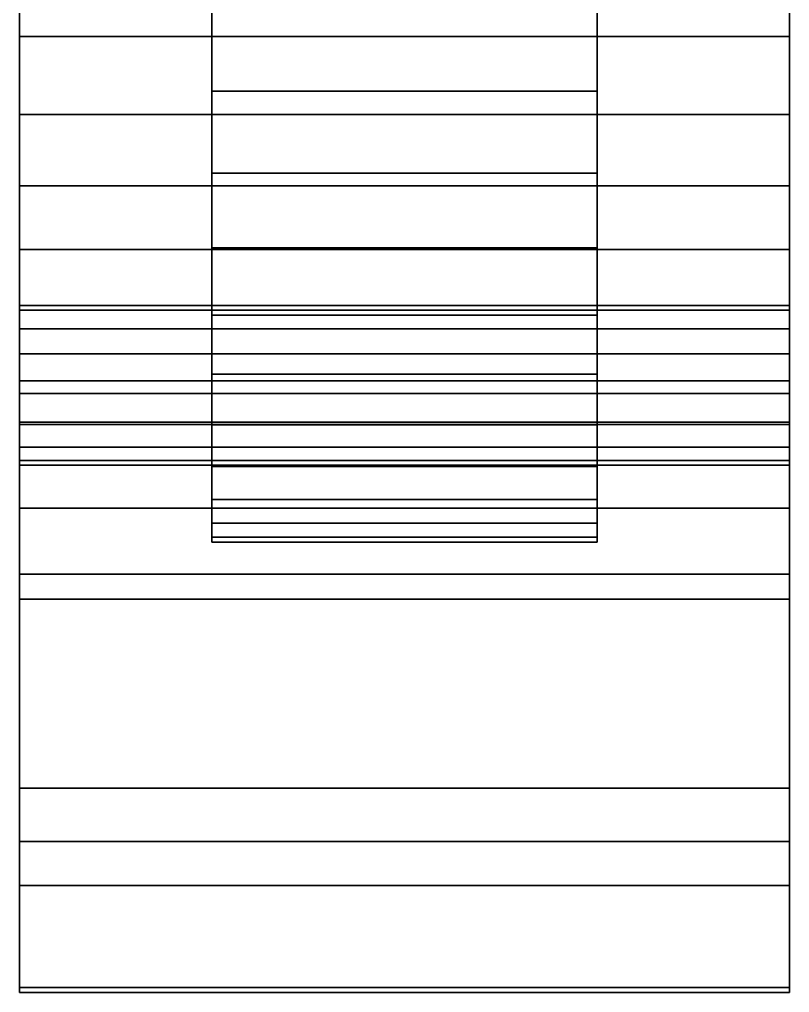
# Model space of a CAD drawing. Header units: metres. Extents: x -1.5 to 1.5, y -7.8 to 7.8.
# Drawn here: x -1.516 to 1.516, y -7.836 to -4.005 of the extents above; entities that cross this region are included whole.
import ezdxf

# ---------------------------------------------------------------- set-up
doc = ezdxf.new("R2010")
doc.units = ezdxf.units.M

msp = doc.modelspace()

# ---------------------------------------------------------------- linework, layer by layer
at = {"layer": 'layer1', "color": 1}
for points in [[(-0.7578, -3.937, 4.6096), (-0.7578, -4.2865, 4.2865), (-0.7578, -2.0361, 2.0361), (-0.7578, -1.8701, 2.1896)], [(-0.7578, -4.2865, -4.2865), (-0.7578, -3.937, -4.6096), (-0.7578, -1.8701, -2.1896), (-0.7578, -2.0361, -2.0361)], [(0.7578, -3.937, 4.6096), (0.7578, -1.8701, 2.1896), (0.7578, -2.0361, 2.0361), (0.7578, -4.2865, 4.2865)], [(0.7578, -4.2865, -4.2865), (0.7578, -2.0361, -2.0361), (0.7578, -1.8701, -2.1896), (0.7578, -3.937, -4.6096)], [(-0.7578, -4.2865, 4.2865), (-0.7578, -4.6096, 3.937), (-0.7578, -2.1896, 1.8701), (-0.7578, -2.0361, 2.0361)], [(-0.7578, -4.6096, -3.937), (-0.7578, -4.2865, -4.2865), (-0.7578, -2.0361, -2.0361), (-0.7578, -2.1896, -1.8701)], [(0.7578, -4.2865, 4.2865), (0.7578, -2.0361, 2.0361), (0.7578, -2.1896, 1.8701), (0.7578, -4.6096, 3.937)], [(0.7578, -4.6096, -3.937), (0.7578, -2.1896, -1.8701), (0.7578, -2.0361, -2.0361), (0.7578, -4.2865, -4.2865)], [(-0.7578, -4.6096, 3.937), (-0.7578, -4.9043, 3.5632), (-0.7578, -2.3295, 1.6925), (-0.7578, -2.1896, 1.8701)], [(-0.7578, -4.9043, -3.5632), (-0.7578, -4.6096, -3.937), (-0.7578, -2.1896, -1.8701), (-0.7578, -2.3295, -1.6925)], [(0.7578, -4.6096, 3.937), (0.7578, -2.1896, 1.8701), (0.7578, -2.3295, 1.6925), (0.7578, -4.9043, 3.5632)], [(0.7578, -4.9043, -3.5632), (0.7578, -2.3295, -1.6925), (0.7578, -2.1896, -1.8701), (0.7578, -4.6096, -3.937)], [(-0.7578, -4.9043, 3.5632), (-0.7578, -5.1688, 3.1674), (-0.7578, -2.4552, 1.5045), (-0.7578, -2.3295, 1.6925)], [(-0.7578, -5.1687, -3.1674), (-0.7578, -4.9043, -3.5632), (-0.7578, -2.3295, -1.6925), (-0.7578, -2.4552, -1.5045)], [(0.7578, -4.9043, 3.5632), (0.7578, -2.3295, 1.6925), (0.7578, -2.4552, 1.5045), (0.7578, -5.1688, 3.1674)], [(0.7578, -5.1687, -3.1674), (0.7578, -2.4552, -1.5045), (0.7578, -2.3295, -1.6925), (0.7578, -4.9043, -3.5632)], [(-0.7578, -5.1688, 3.1674), (-0.7578, -5.4013, 2.7521), (-0.7578, -2.5656, 1.3073), (-0.7578, -2.4552, 1.5045)], [(-0.7578, -5.4013, -2.7521), (-0.7578, -5.1687, -3.1674), (-0.7578, -2.4552, -1.5045), (-0.7578, -2.5656, -1.3073)], [(0.7578, -5.1688, 3.1674), (0.7578, -2.4552, 1.5045), (0.7578, -2.5656, 1.3073), (0.7578, -5.4013, 2.7521)], [(0.7578, -5.4013, -2.7521), (0.7578, -2.5656, -1.3073), (0.7578, -2.4552, -1.5045), (0.7578, -5.1687, -3.1674)], [(-0.7578, -5.4013, 2.7521), (-0.7578, -5.6006, 2.3198), (-0.7578, -2.6603, 1.1019), (-0.7578, -2.5656, 1.3073)], [(-0.7578, -5.6006, -2.3199), (-0.7578, -5.4013, -2.7521), (-0.7578, -2.5656, -1.3073), (-0.7578, -2.6603, -1.1019)], [(0.7578, -5.4013, 2.7521), (0.7578, -2.5656, 1.3073), (0.7578, -2.6603, 1.1019), (0.7578, -5.6006, 2.3198)], [(0.7578, -5.6006, -2.3199), (0.7578, -2.6603, -1.1019), (0.7578, -2.5656, -1.3073), (0.7578, -5.4013, -2.7521)], [(-0.7578, -5.6006, 2.3198), (-0.7578, -5.7654, 1.8733), (-0.7578, -2.7385, 0.8898), (-0.7578, -2.6603, 1.1019)], [(-0.7578, -5.7654, -1.8733), (-0.7578, -5.6006, -2.3199), (-0.7578, -2.6603, -1.1019), (-0.7578, -2.7385, -0.8898)], [(0.7578, -5.6006, 2.3198), (0.7578, -2.6603, 1.1019), (0.7578, -2.7385, 0.8898), (0.7578, -5.7654, 1.8733)], [(0.7578, -5.7654, -1.8733), (0.7578, -2.7385, -0.8898), (0.7578, -2.6603, -1.1019), (0.7578, -5.6006, -2.3199)], [(-0.7578, -5.7654, 1.8733), (-0.7578, -5.8946, 1.4152), (-0.7578, -2.7999, 0.6722), (-0.7578, -2.7385, 0.8898)], [(-0.7578, -5.8946, -1.4152), (-0.7578, -5.7654, -1.8733), (-0.7578, -2.7385, -0.8898), (-0.7578, -2.7999, -0.6722)], [(0.7578, -5.7654, 1.8733), (0.7578, -2.7385, 0.8898), (0.7578, -2.7999, 0.6722), (0.7578, -5.8946, 1.4152)], [(0.7578, -5.8946, -1.4152), (0.7578, -2.7999, -0.6722), (0.7578, -2.7385, -0.8898), (0.7578, -5.7654, -1.8733)], [(-0.7578, -5.8946, 1.4152), (-0.7578, -5.9874, 0.9483), (-0.7578, -2.844, 0.4504), (-0.7578, -2.7999, 0.6722)], [(-0.7578, -5.9874, -0.9483), (-0.7578, -5.8946, -1.4152), (-0.7578, -2.7999, -0.6722), (-0.7578, -2.844, -0.4505)], [(0.7578, -5.8946, 1.4152), (0.7578, -2.7999, 0.6722), (0.7578, -2.844, 0.4504), (0.7578, -5.9874, 0.9483)], [(0.7578, -5.9874, -0.9483), (0.7578, -2.844, -0.4505), (0.7578, -2.7999, -0.6722), (0.7578, -5.8946, -1.4152)], [(-0.7578, -5.9874, 0.9483), (-0.7578, -6.0434, 0.4756), (-0.7578, -2.8706, 0.2259), (-0.7578, -2.844, 0.4504)], [(-0.7578, -6.0434, -0.4756), (-0.7578, -5.9874, -0.9483), (-0.7578, -2.844, -0.4505), (-0.7578, -2.8706, -0.2259)], [(-0.7578, -6.0434, 0.4756), (-0.7578, -6.0621), (-0.7578, -2.8795), (-0.7578, -2.8706, 0.2259)], [(-0.7578, -6.0621), (-0.7578, -6.0434, -0.4756), (-0.7578, -2.8706, -0.2259), (-0.7578, -2.8795)], [(0.7578, -5.9874, 0.9483), (0.7578, -2.844, 0.4504), (0.7578, -2.8706, 0.2259), (0.7578, -6.0434, 0.4756)], [(0.7578, -6.0434, -0.4756), (0.7578, -2.8706, -0.2259), (0.7578, -2.844, -0.4505), (0.7578, -5.9874, -0.9483)], [(0.7578, -6.0434, 0.4756), (0.7578, -2.8706, 0.2259), (0.7578, -2.8795), (0.7578, -6.0621)], [(0.7578, -6.0621), (0.7578, -2.8795), (0.7578, -2.8706, -0.2259), (0.7578, -6.0434, -0.4756)], [(-1.5155, -3.385, -4.6591), (-1.5155, -3.7401, -4.3791), (-1.5155, -5.2226, -5.8584), (-1.5155, -3.7413, -5.1495)], [(-1.5155, -3.7413, 5.1495), (-1.5155, -5.2226, 5.8584), (-1.5155, -3.7401, 4.3791), (-1.5155, -3.385, 4.6591)], [(1.5155, -5.2226, -5.8584), (1.5155, -3.7401, -4.3791), (1.5155, -3.385, -4.6591), (1.5155, -3.7413, -5.1495)], [(1.5155, -3.7413, 5.1495), (1.5155, -3.385, 4.6591), (1.5155, -3.7401, 4.3791), (1.5155, -5.2226, 5.8584)], [(-1.5155, -4.0722, -4.0722), (-1.5155, -3.7401, -4.3791), (1.5155, -3.7401, -4.3791), (1.5155, -4.0722, -4.0722)], [(-1.5155, -3.7401, -4.3791), (-1.5155, -4.0722, -4.0722), (-1.5155, -5.5896, -5.5192), (-1.5155, -5.2226, -5.8584)], [(1.5155, -4.0722, 4.0722), (1.5155, -3.7401, 4.3791), (-1.5155, -3.7401, 4.3791), (-1.5155, -4.0722, 4.0722)], [(-1.5155, -5.2226, 5.8584), (-1.5155, -5.5896, 5.5192), (-1.5155, -4.0722, 4.0722), (-1.5155, -3.7401, 4.3791)], [(-1.5155, -3.7413, -5.1495), (-1.5155, -5.2226, -5.8584), (1.5155, -5.2226, -5.8584), (1.5155, -3.7413, -5.1495)], [(1.5155, -3.7413, 5.1495), (1.5155, -5.2226, 5.8584), (-1.5155, -5.2226, 5.8584), (-1.5155, -3.7413, 5.1495)], [(1.5155, -5.5896, -5.5192), (1.5155, -4.0722, -4.0722), (1.5155, -3.7401, -4.3791), (1.5155, -5.2226, -5.8584)], [(1.5155, -5.2226, 5.8584), (1.5155, -3.7401, 4.3791), (1.5155, -4.0722, 4.0722), (1.5155, -5.5896, 5.5192)], [(0.7578, -3.937, 4.6096), (0.7578, -4.2865, 4.2865), (-0.7578, -4.2865, 4.2865), (-0.7578, -3.937, 4.6096)], [(0.7578, -4.2865, -4.2865), (0.7578, -3.937, -4.6096), (-0.7578, -3.937, -4.6096), (-0.7578, -4.2865, -4.2865)], [(-1.5155, -4.3791, -3.7401), (-1.5155, -4.0722, -4.0722), (1.5155, -4.0722, -4.0722), (1.5155, -4.3791, -3.7401)], [(-1.5155, -4.0722, -4.0722), (-1.5155, -4.3791, -3.7401), (-1.5155, -5.9288, -5.1522), (-1.5155, -5.5896, -5.5192)], [(1.5155, -4.3791, 3.7401), (1.5155, -4.0722, 4.0722), (-1.5155, -4.0722, 4.0722), (-1.5155, -4.3791, 3.7401)], [(-1.5155, -5.5896, 5.5192), (-1.5155, -5.9288, 5.1522), (-1.5155, -4.3791, 3.7401), (-1.5155, -4.0722, 4.0722)], [(1.5155, -5.9288, -5.1522), (1.5155, -4.3791, -3.7401), (1.5155, -4.0722, -4.0722), (1.5155, -5.5896, -5.5192)], [(1.5155, -5.5896, 5.5192), (1.5155, -4.0722, 4.0722), (1.5155, -4.3791, 3.7401), (1.5155, -5.9288, 5.1522)], [(0.7578, -4.2865, 4.2865), (0.7578, -4.6096, 3.937), (-0.7578, -4.6096, 3.937), (-0.7578, -4.2865, 4.2865)], [(0.7578, -4.6096, -3.937), (0.7578, -4.2865, -4.2865), (-0.7578, -4.2865, -4.2865), (-0.7578, -4.6096, -3.937)], [(-1.5155, -4.6591, -3.385), (-1.5155, -4.3791, -3.7401), (1.5155, -4.3791, -3.7401), (1.5155, -4.6591, -3.385)], [(-1.5155, -4.3791, -3.7401), (-1.5155, -4.6591, -3.385), (-1.5155, -5.1495, -3.7413), (-1.5155, -5.9288, -5.1522)], [(1.5155, -4.6591, 3.385), (1.5155, -4.3791, 3.7401), (-1.5155, -4.3791, 3.7401), (-1.5155, -4.6591, 3.385)], [(-1.5155, -5.9288, 5.1522), (-1.5155, -5.1495, 3.7413), (-1.5155, -4.6591, 3.385), (-1.5155, -4.3791, 3.7401)], [(1.5155, -5.1495, -3.7413), (1.5155, -4.6591, -3.385), (1.5155, -4.3791, -3.7401), (1.5155, -5.9288, -5.1522)], [(1.5155, -5.9288, 5.1522), (1.5155, -4.3791, 3.7401), (1.5155, -4.6591, 3.385), (1.5155, -5.1495, 3.7413)], [(0.7578, -4.6096, 3.937), (0.7578, -4.9043, 3.5632), (-0.7578, -4.9043, 3.5632), (-0.7578, -4.6096, 3.937)], [(0.7578, -4.9043, -3.5632), (0.7578, -4.6096, -3.937), (-0.7578, -4.6096, -3.937), (-0.7578, -4.9043, -3.5632)], [(-1.5155, -4.9103, -3.009), (-1.5155, -4.6591, -3.385), (1.5155, -4.6591, -3.385), (1.5155, -4.9103, -3.009)], [(-1.5155, -4.6591, -3.385), (-1.5155, -4.9103, -3.009), (-1.5155, -5.4272, -3.3258), (-1.5155, -5.1495, -3.7413)], [(1.5155, -4.9103, 3.009), (1.5155, -4.6591, 3.385), (-1.5155, -4.6591, 3.385), (-1.5155, -4.9103, 3.009)], [(-1.5155, -5.1495, 3.7413), (-1.5155, -5.4272, 3.3258), (-1.5155, -4.9103, 3.009), (-1.5155, -4.6591, 3.385)], [(1.5155, -5.4272, -3.3258), (1.5155, -4.9103, -3.009), (1.5155, -4.6591, -3.385), (1.5155, -5.1495, -3.7413)], [(1.5155, -5.1495, 3.7413), (1.5155, -4.6591, 3.385), (1.5155, -4.9103, 3.009), (1.5155, -5.4272, 3.3258)], [(-1.5155, -5.1313, -2.6145), (-1.5155, -4.9103, -3.009), (1.5155, -4.9103, -3.009), (1.5155, -5.1313, -2.6145)], [(-1.5155, -4.9103, -3.009), (-1.5155, -5.1313, -2.6145), (-1.5155, -7.0317, -3.4274), (-1.5155, -5.4272, -3.3258)], [(1.5155, -5.1313, 2.6145), (1.5155, -4.9103, 3.009), (-1.5155, -4.9103, 3.009), (-1.5155, -5.1313, 2.6145)], [(-1.5155, -5.4272, 3.3258), (-1.5155, -7.0317, 3.4274), (-1.5155, -5.1313, 2.6145), (-1.5155, -4.9103, 3.009)], [(0.7578, -4.9043, 3.5632), (0.7578, -5.1688, 3.1674), (-0.7578, -5.1688, 3.1674), (-0.7578, -4.9043, 3.5632)], [(0.7578, -5.1687, -3.1674), (0.7578, -4.9043, -3.5632), (-0.7578, -4.9043, -3.5632), (-0.7578, -5.1687, -3.1674)], [(1.5155, -7.0317, -3.4274), (1.5155, -5.1313, -2.6145), (1.5155, -4.9103, -3.009), (1.5155, -5.4272, -3.3258)], [(1.5155, -5.4272, 3.3258), (1.5155, -4.9103, 3.009), (1.5155, -5.1313, 2.6145), (1.5155, -7.0317, 3.4274)], [(-1.5155, -5.3206, -2.2039), (-1.5155, -5.1313, -2.6145), (1.5155, -5.1313, -2.6145), (1.5155, -5.3206, -2.2039)], [(-1.5155, -5.1313, -2.6145), (-1.5155, -5.3206, -2.2039), (-1.5155, -7.2409, -2.9735), (-1.5155, -7.0317, -3.4274)], [(1.5155, -5.3206, 2.2039), (1.5155, -5.1313, 2.6145), (-1.5155, -5.1313, 2.6145), (-1.5155, -5.3206, 2.2039)], [(-1.5155, -7.0317, 3.4274), (-1.5155, -7.2409, 2.9735), (-1.5155, -5.3206, 2.2039), (-1.5155, -5.1313, 2.6145)], [(1.5155, -7.2409, -2.9735), (1.5155, -5.3206, -2.2039), (1.5155, -5.1313, -2.6145), (1.5155, -7.0317, -3.4274)], [(1.5155, -7.0317, 3.4274), (1.5155, -5.1313, 2.6145), (1.5155, -5.3206, 2.2039), (1.5155, -7.2409, 2.9735)], [(-1.5155, -5.9288, -5.1522), (-1.5155, -5.1495, -3.7413), (1.5155, -5.1495, -3.7413), (1.5155, -5.9288, -5.1522)], [(-1.5155, -5.1495, -3.7413), (-1.5155, -5.4272, -3.3258), (1.5155, -5.4272, -3.3258), (1.5155, -5.1495, -3.7413)], [(1.5155, -5.9288, 5.1522), (1.5155, -5.1495, 3.7413), (-1.5155, -5.1495, 3.7413), (-1.5155, -5.9288, 5.1522)], [(1.5155, -5.1495, 3.7413), (1.5155, -5.4272, 3.3258), (-1.5155, -5.4272, 3.3258), (-1.5155, -5.1495, 3.7413)], [(0.7578, -5.4013, -2.7521), (0.7578, -5.1687, -3.1674), (-0.7578, -5.1687, -3.1674), (-0.7578, -5.4013, -2.7521)], [(0.7578, -5.1688, 3.1674), (0.7578, -5.4013, 2.7521), (-0.7578, -5.4013, 2.7521), (-0.7578, -5.1688, 3.1674)], [(-1.5155, -5.2226, -5.8584), (-1.5155, -5.5896, -5.5192), (1.5155, -5.5896, -5.5192), (1.5155, -5.2226, -5.8584)], [(1.5155, -5.2226, 5.8584), (1.5155, -5.5896, 5.5192), (-1.5155, -5.5896, 5.5192), (-1.5155, -5.2226, 5.8584)], [(-1.5155, -5.4771, -1.7796), (-1.5155, -5.3206, -2.2039), (1.5155, -5.3206, -2.2039), (1.5155, -5.4771, -1.7796)], [(-1.5155, -5.3206, -2.2039), (-1.5155, -5.4771, -1.7796), (-1.5155, -7.4139, -2.5046), (-1.5155, -7.2409, -2.9735)], [(1.5155, -5.4771, 1.7796), (1.5155, -5.3206, 2.2039), (-1.5155, -5.3206, 2.2039), (-1.5155, -5.4771, 1.7796)], [(-1.5155, -7.2409, 2.9735), (-1.5155, -7.4139, 2.5046), (-1.5155, -5.4771, 1.7796), (-1.5155, -5.3206, 2.2039)], [(1.5155, -7.4139, -2.5046), (1.5155, -5.4771, -1.7796), (1.5155, -5.3206, -2.2039), (1.5155, -7.2409, -2.9735)], [(1.5155, -7.2409, 2.9735), (1.5155, -5.3206, 2.2039), (1.5155, -5.4771, 1.7796), (1.5155, -7.4139, 2.5046)], [(0.7578, -5.4013, 2.7521), (0.7578, -5.6006, 2.3198), (-0.7578, -5.6006, 2.3198), (-0.7578, -5.4013, 2.7521)], [(0.7578, -5.6006, -2.3199), (0.7578, -5.4013, -2.7521), (-0.7578, -5.4013, -2.7521), (-0.7578, -5.6006, -2.3199)], [(-1.5155, -5.4272, -3.3258), (-1.5155, -7.0317, -3.4274), (1.5155, -7.0317, -3.4274), (1.5155, -5.4272, -3.3258)], [(1.5155, -5.4272, 3.3258), (1.5155, -7.0317, 3.4274), (-1.5155, -7.0317, 3.4274), (-1.5155, -5.4272, 3.3258)], [(-1.5155, -5.5998, -1.3444), (-1.5155, -5.4771, -1.7796), (1.5155, -5.4771, -1.7796), (1.5155, -5.5998, -1.3444)], [(-1.5155, -5.4771, -1.7796), (-1.5155, -5.5998, -1.3444), (-1.5155, -6.1893, -1.4859), (-1.5155, -7.4139, -2.5046)], [(1.5155, -5.5998, 1.3444), (1.5155, -5.4771, 1.7796), (-1.5155, -5.4771, 1.7796), (-1.5155, -5.5998, 1.3444)], [(-1.5155, -7.4139, 2.5046), (-1.5155, -6.1893, 1.4859), (-1.5155, -5.5998, 1.3444), (-1.5155, -5.4771, 1.7796)], [(1.5155, -6.1893, -1.4859), (1.5155, -5.5998, -1.3444), (1.5155, -5.4771, -1.7796), (1.5155, -7.4139, -2.5046)], [(1.5155, -7.4139, 2.5046), (1.5155, -5.4771, 1.7796), (1.5155, -5.5998, 1.3444), (1.5155, -6.1893, 1.4859)], [(-1.5155, -5.5896, -5.5192), (-1.5155, -5.9288, -5.1522), (1.5155, -5.9288, -5.1522), (1.5155, -5.5896, -5.5192)], [(1.5155, -5.5896, 5.5192), (1.5155, -5.9288, 5.1522), (-1.5155, -5.9288, 5.1522), (-1.5155, -5.5896, 5.5192)], [(-1.5155, -5.688, -0.9009), (-1.5155, -5.5998, -1.3444), (1.5155, -5.5998, -1.3444), (1.5155, -5.6881, -0.9009)], [(-1.5155, -5.5998, -1.3444), (-1.5155, -5.688, -0.9009), (-1.5155, -6.2868, -0.9957), (-1.5155, -6.1893, -1.4859)], [(1.5155, -5.6881, 0.9009), (1.5155, -5.5998, 1.3444), (-1.5155, -5.5998, 1.3444), (-1.5155, -5.688, 0.9009)], [(-1.5155, -6.1893, 1.4859), (-1.5155, -6.2868, 0.9957), (-1.5155, -5.688, 0.9009), (-1.5155, -5.5998, 1.3444)], [(0.7578, -5.6006, 2.3198), (0.7578, -5.7654, 1.8733), (-0.7578, -5.7654, 1.8733), (-0.7578, -5.6006, 2.3198)], [(0.7578, -5.7654, -1.8733), (0.7578, -5.6006, -2.3199), (-0.7578, -5.6006, -2.3199), (-0.7578, -5.7654, -1.8733)], [(1.5155, -6.2868, -0.9957), (1.5155, -5.6881, -0.9009), (1.5155, -5.5998, -1.3444), (1.5155, -6.1893, -1.4859)], [(1.5155, -6.1893, 1.4859), (1.5155, -5.5998, 1.3444), (1.5155, -5.6881, 0.9009), (1.5155, -6.2868, 0.9957)], [(-1.5155, -5.7412, -0.4518), (-1.5155, -5.688, -0.9009), (1.5155, -5.6881, -0.9009), (1.5155, -5.7412, -0.4518)], [(-1.5155, -5.688, -0.9009), (-1.5155, -5.7412, -0.4518), (-1.5155, -7.8163, -0.4994), (-1.5155, -6.2868, -0.9957)], [(1.5155, -5.7412, 0.4518), (1.5155, -5.6881, 0.9009), (-1.5155, -5.688, 0.9009), (-1.5155, -5.7412, 0.4518)], [(-1.5155, -6.2868, 0.9957), (-1.5155, -7.8163, 0.4994), (-1.5155, -5.7412, 0.4518), (-1.5155, -5.688, 0.9009)], [(1.5155, -7.8163, -0.4994), (1.5155, -5.7412, -0.4518), (1.5155, -5.6881, -0.9009), (1.5155, -6.2868, -0.9957)], [(1.5155, -6.2868, 0.9957), (1.5155, -5.6881, 0.9009), (1.5155, -5.7412, 0.4518), (1.5155, -7.8163, 0.4994)], [(-1.5155, -5.759), (-1.5155, -5.7412, -0.4518), (1.5155, -5.7412, -0.4518), (1.5155, -5.759)], [(-1.5155, -5.7412, -0.4518), (-1.5155, -5.759), (-1.5155, -7.836), (-1.5155, -7.8163, -0.4994)], [(1.5155, -5.759), (1.5155, -5.7412, 0.4518), (-1.5155, -5.7412, 0.4518), (-1.5155, -5.759)], [(-1.5155, -7.8163, 0.4994), (-1.5155, -7.836), (-1.5155, -5.759), (-1.5155, -5.7412, 0.4518)], [(1.5155, -7.836), (1.5155, -5.759), (1.5155, -5.7412, -0.4518), (1.5155, -7.8163, -0.4994)], [(1.5155, -7.8163, 0.4994), (1.5155, -5.7412, 0.4518), (1.5155, -5.759), (1.5155, -7.836)], [(0.7578, -5.7654, 1.8733), (0.7578, -5.8946, 1.4152), (-0.7578, -5.8946, 1.4152), (-0.7578, -5.7654, 1.8733)], [(0.7578, -5.8946, -1.4152), (0.7578, -5.7654, -1.8733), (-0.7578, -5.7654, -1.8733), (-0.7578, -5.8946, -1.4152)], [(0.7578, -5.8946, 1.4152), (0.7578, -5.9874, 0.9483), (-0.7578, -5.9874, 0.9483), (-0.7578, -5.8946, 1.4152)], [(0.7578, -5.9874, -0.9483), (0.7578, -5.8946, -1.4152), (-0.7578, -5.8946, -1.4152), (-0.7578, -5.9874, -0.9483)], [(0.7578, -5.9874, 0.9483), (0.7578, -6.0434, 0.4756), (-0.7578, -6.0434, 0.4756), (-0.7578, -5.9874, 0.9483)], [(0.7578, -6.0434, -0.4756), (0.7578, -5.9874, -0.9483), (-0.7578, -5.9874, -0.9483), (-0.7578, -6.0434, -0.4756)], [(0.7578, -6.0434, 0.4756), (0.7578, -6.0621), (-0.7578, -6.0621), (-0.7578, -6.0434, 0.4756)], [(0.7578, -6.0621), (0.7578, -6.0434, -0.4756), (-0.7578, -6.0434, -0.4756), (-0.7578, -6.0621)], [(-1.5155, -7.4139, -2.5046), (-1.5155, -6.1893, -1.4859), (1.5155, -6.1893, -1.4859), (1.5155, -7.4139, -2.5046)], [(-1.5155, -6.1893, -1.4859), (-1.5155, -6.2868, -0.9957), (1.5155, -6.2868, -0.9957), (1.5155, -6.1893, -1.4859)], [(1.5155, -7.4139, 2.5046), (1.5155, -6.1893, 1.4859), (-1.5155, -6.1893, 1.4859), (-1.5155, -7.4139, 2.5046)], [(1.5155, -6.1893, 1.4859), (1.5155, -6.2868, 0.9957), (-1.5155, -6.2868, 0.9957), (-1.5155, -6.1893, 1.4859)], [(-1.5155, -6.2868, -0.9957), (-1.5155, -7.8163, -0.4994), (1.5155, -7.8163, -0.4994), (1.5155, -6.2868, -0.9957)], [(1.5155, -6.2868, 0.9957), (1.5155, -7.8163, 0.4994), (-1.5155, -7.8163, 0.4994), (-1.5155, -6.2868, 0.9957)], [(-1.5155, -7.0317, -3.4274), (-1.5155, -7.2409, -2.9735), (1.5155, -7.2409, -2.9735), (1.5155, -7.0317, -3.4274)], [(1.5155, -7.0317, 3.4274), (1.5155, -7.2409, 2.9735), (-1.5155, -7.2409, 2.9735), (-1.5155, -7.0317, 3.4274)], [(-1.5155, -7.2409, -2.9735), (-1.5155, -7.4139, -2.5046), (1.5155, -7.4139, -2.5046), (1.5155, -7.2409, -2.9735)], [(1.5155, -7.2409, 2.9735), (1.5155, -7.4139, 2.5046), (-1.5155, -7.4139, 2.5046), (-1.5155, -7.2409, 2.9735)], [(-1.5155, -7.8163, -0.4994), (-1.5155, -7.836), (1.5155, -7.836), (1.5155, -7.8163, -0.4994)], [(1.5155, -7.8163, 0.4994), (1.5155, -7.836), (-1.5155, -7.836), (-1.5155, -7.8163, 0.4994)]]:
    msp.add_3dface(points, dxfattribs=at)

doc.saveas('drawing.dxf')
